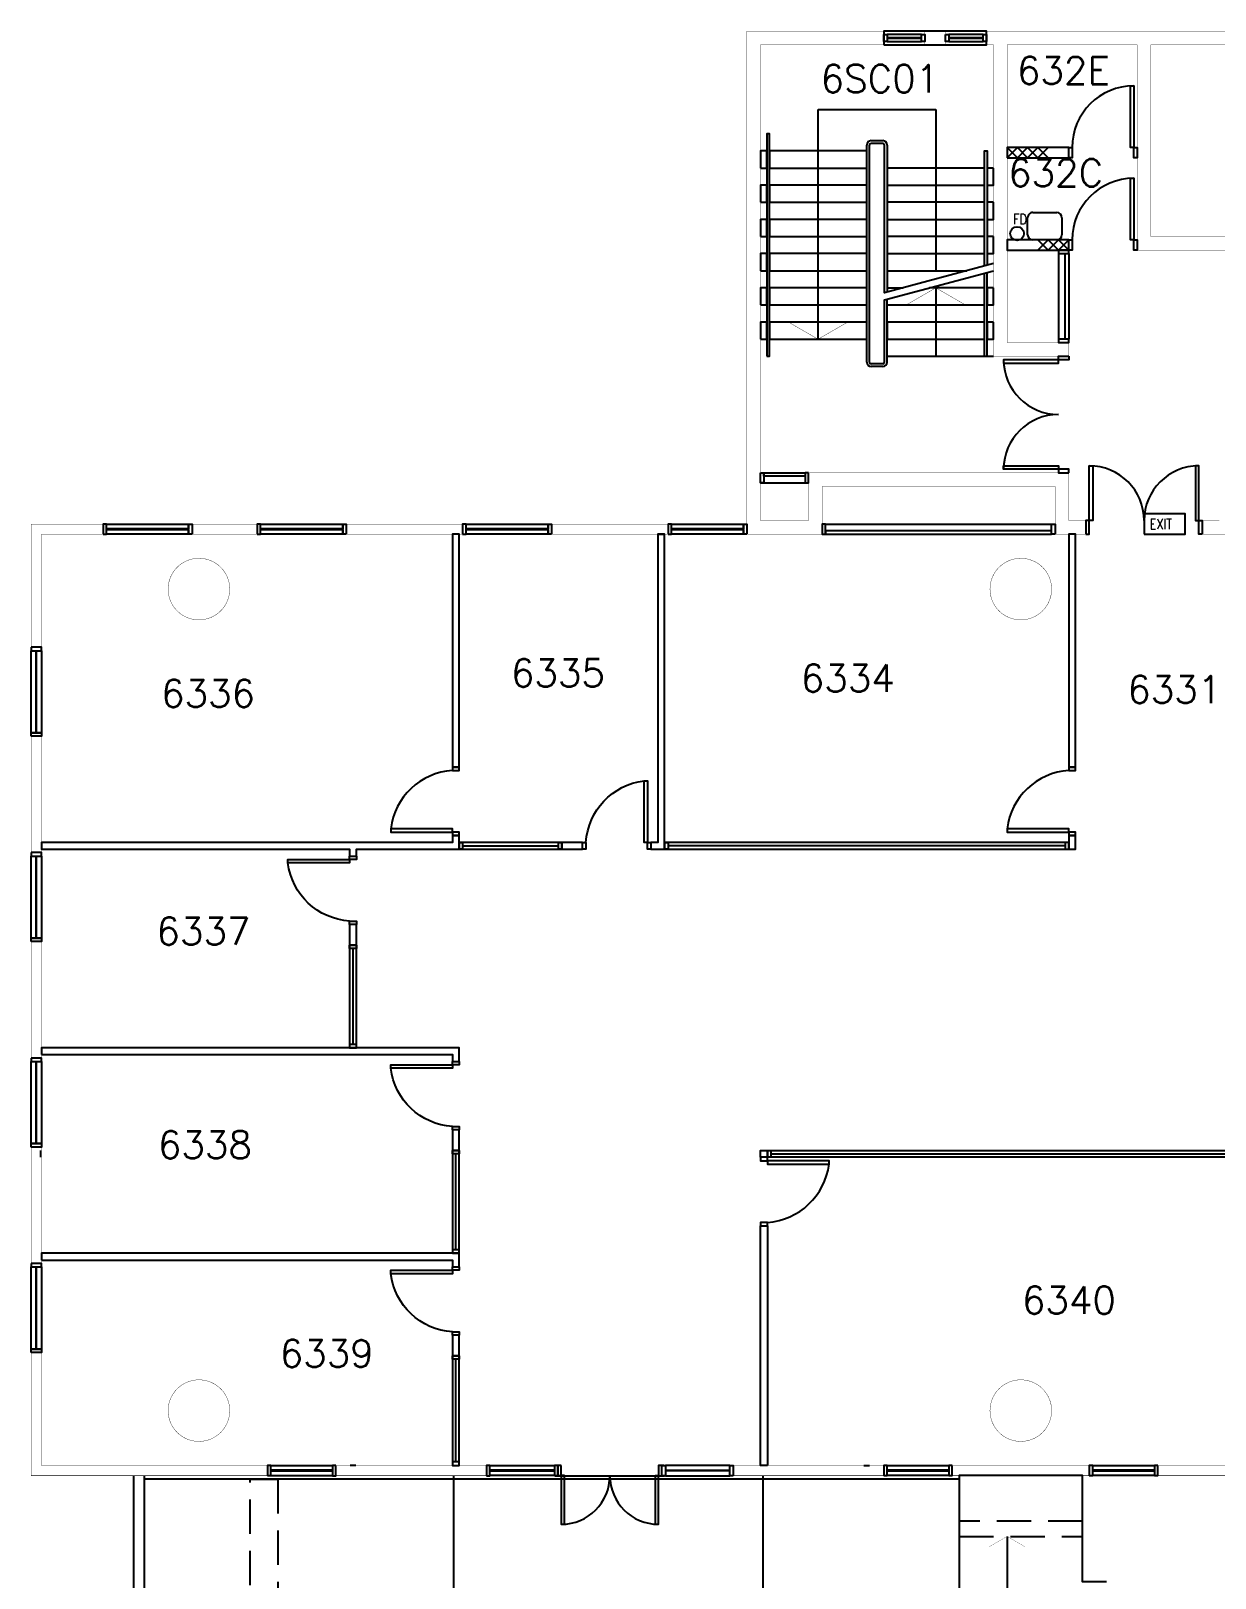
# Model space of a CAD drawing. Header units: millimetres. Extents: x -68474 to 336700, y -113450 to 53663.
# Drawn here: x -32452 to -15164, y 16354 to 38953 of the extents above; entities that cross this region are included whole.
import ezdxf

# ---------------------------------------------------------------- set-up
doc = ezdxf.new("R2010")
doc.units = ezdxf.units.MM
doc.header["$LTSCALE"] = 1000
doc.linetypes.add('S3148a$0$DASHED', pattern=[0.75, 0.5, -0.25])
for name, color, linetype in [('S3148a$0$05 - IC New Built Wall', 3, 'Continuous'), ('S3148a$0$11', 14, 'Continuous'), ('S3148a$0$17', 1, 'Continuous'), ('S3148a$0$20', 7, 'Continuous'), ('S3148a$0$22', 7, 'Continuous'), ('S3148a$0$23', 7, 'Continuous'), ('S3148a$0$25', 7, 'Continuous'), ('S3148a$0$30', 14, 'Continuous'), ('S3148a$0$45', 7, 'Continuous'), ('S3148a$0$49', 7, 'Continuous'), ('S3148a$0$56', 7, 'Continuous'), ('S3148a$0$6', 7, 'Continuous'), ('S3148a$0$7', 7, 'Continuous'), ('S3148a$0$ROOM-NO', 4, 'Continuous')]:
    doc.layers.add(name, color=color, linetype=linetype)
doc.styles.add('S3148a$0$STANDARD', font='SIMPLEX')

# ---------------------------------------------------------------- blocks, each defined once
blk = doc.blocks.new('S3148a$0$D1700A')
at = {"layer": 'S3148a$0$30', "color": 14, "linetype": 'Continuous'}
for points in [[(0, 0), (0.05, 0), (0.05, 1), (0.1, 1), (0.1, 0.2), (0, 0.2), (0, 0)], [(1.7, 0), (1.65, 0), (1.65, 1), (1.6, 1), (1.6, 0.2), (1.7, 0.2), (1.7, 0)]]:
    blk.add_lwpolyline(points, dxfattribs=at)
for centre, start, end in [((0.05, 0.2), 0, 90), ((1.650003, 0.2), 90, 180)]:
    blk.add_arc(centre, 0.800001, start, end, dxfattribs=at)
blk = doc.blocks.new('S3148a$0$INSINK')
at = {"layer": 'S3148a$0$49', "color": 14, "linetype": 'Continuous'}
for p, q in [((0, 0.075), (0, 0.325)), ((0.075, 0.4), (0.425, 0.4)), ((0.5, 0.325), (0.5, 0.075)), ((0.425, 0), (0.075, 0))]:
    blk.add_line(p, q, dxfattribs=at)
for centre, start, end in [((0.075, 0.325001), 90, 180), ((0.425001, 0.325001), 0, 90), ((0.075, 0.075), 180, 270), ((0.425001, 0.075), 270, 0)]:
    blk.add_arc(centre, 0.075, start, end, dxfattribs=at)
blk = doc.blocks.new('S3148a$0$HAT15')
at = {"layer": 'S3148a$0$22', "color": 14, "linetype": 'Continuous'}
for p, q in [((0, 0), (0.15, 0.15)), ((0, 0.15), (0.15, 0))]:
    blk.add_line(p, q, dxfattribs=at)
blk = doc.blocks.new('S3148a$0$D1700B')
at = {"layer": 'S3148a$0$30', "color": 14, "linetype": 'Continuous'}
for points in [[(0, 0), (0.05, 0), (0.05, 0.95), (0.1, 0.95), (0.1, 0.15), (0, 0.15), (0, 0)], [(1.7, 0), (1.65, 0), (1.65, 0.95), (1.6, 0.95), (1.6, 0.15), (1.7, 0.15), (1.7, 0)]]:
    blk.add_lwpolyline(points, dxfattribs=at)
for centre, start, end in [((0.05, 0.15), 0, 90), ((1.650003, 0.15), 90, 180)]:
    blk.add_arc(centre, 0.800001, start, end, dxfattribs=at)
blk = doc.blocks.new('S3148a$0$EXIT')
at = {"layer": 'S3148a$0$56', "color": 1, "linetype": 'Continuous'}
blk.add_lwpolyline([(0, 0), (0.6, 0), (0.6, 0.3), (0, 0.3)], close=True, dxfattribs=at)
at = {"layer": 'S3148a$0$56', "color": 1, "linetype": 'Continuous', "style": 'S3148a$0$STANDARD', "width": 0.8}
blk.add_text('EXIT', height=0.15, dxfattribs=at).set_placement((0.0816, 0.0747))
blk = doc.blocks.new('S3148a$0$ARROW')
at = {"layer": 'S3148a$0$7', "color": 3, "linetype": 'Continuous', "const_width": 0.005}
blk.add_lwpolyline([(-0.433, 0.25), (0, 0), (0.433, 0.25)], dxfattribs=at)

msp = doc.modelspace()

# ---------------------------------------------------------------- linework, layer by layer
at = {"layer": 'S3148a$0$05 - IC New Built Wall', "color": 1, "ltscale": 700}
for points in [[(-26199.9, 27000.1), (-24699.9, 27000.1), (-24699.9, 27100.1), (-26199.9, 27100.1), (-26199.9, 27000.1)], [(-26199.9, 27000.1), (-26199.9, 27100.1), (-26149.9, 27100.1), (-26149.9, 27000.1), (-26199.9, 27000.1)], [(-26149.9, 27050.1), (-24749.9, 27050.1)], [(-24749.9, 27000.1), (-24749.9, 27100.1), (-24699.9, 27100.1), (-24699.9, 27000.1), (-24749.9, 27000.1)], [(-17299.9, 27100.1), (-23199.9, 27100.1), (-23199.9, 27000.1), (-17299.9, 27000.1), (-17299.9, 27100.1)], [(-23199.9, 27000.1), (-23199.9, 27100.1), (-23149.9, 27100.1), (-23149.9, 27000.1), (-23199.9, 27000.1)], [(-17349.9, 27050.1), (-23149.9, 27050.1)], [(-17299.9, 27000.1), (-17299.9, 27100.1), (-17349.9, 27100.1), (-17349.9, 27000.1), (-17299.9, 27000.1)], [(-27699.9, 24100.1), (-27699.9, 25600.1), (-27799.9, 25600.1), (-27799.9, 24100.1), (-27699.9, 24100.1)], [(-27799.9, 25600.1), (-27699.9, 25600.1), (-27699.9, 25550.1), (-27799.9, 25550.1), (-27799.9, 25600.1)], [(-27749.9, 24150.1), (-27749.9, 25550.1)], [(-27799.9, 24100.1), (-27699.9, 24100.1), (-27699.9, 24150.1), (-27799.9, 24150.1), (-27799.9, 24100.1)], [(-26199.9, 21100.1), (-26199.9, 22600.1), (-26299.9, 22600.1), (-26299.9, 21100.1), (-26199.9, 21100.1)], [(-26299.9, 22600.1), (-26199.9, 22600.1), (-26199.9, 22550.1), (-26299.9, 22550.1), (-26299.9, 22600.1)], [(-21699.9, 22600.1), (-14599.9, 22600.1), (-14599.9, 22500.1), (-21699.9, 22500.1), (-21699.9, 22600.1)], [(-21699.9, 22500.1), (-21699.9, 22600.1), (-21649.9, 22600.1), (-21649.9, 22500.1), (-21699.9, 22500.1)], [(-26249.9, 21150.1), (-26249.9, 22550.1)], [(-21649.9, 22550.1), (-14649.9, 22550.1)], [(-26299.9, 21100.1), (-26199.9, 21100.1), (-26199.9, 21150.1), (-26299.9, 21150.1), (-26299.9, 21100.1)], [(-26199.9, 18000.1), (-26199.9, 19600.1), (-26299.9, 19600.1), (-26299.9, 18000.1), (-26199.9, 18000.1)], [(-26299.9, 19600.1), (-26199.9, 19600.1), (-26199.9, 19550.1), (-26299.9, 19550.1), (-26299.9, 19600.1)], [(-26249.9, 18050.1), (-26249.9, 19550.1)], [(-26299.9, 18000.1), (-26199.9, 18000.1), (-26199.9, 18050.1), (-26299.9, 18050.1), (-26299.9, 18000.1)]]:
    msp.add_lwpolyline(points, dxfattribs=at)
at = {"layer": 'S3148a$0$11', "linetype": 'Continuous', "const_width": 5}
for points in [[(-20000.1, 38750.1), (-20000, 38950.1), (-22000.1, 38950.1), (-22000.1, 31600.1), (-20900.1, 31600.1), (-20900.1, 32300.1), (-19900.1, 32300.1), (-19700.1, 32300.1), (-17500.1, 32300.1), (-17500.1, 31600.1), (-17050.1, 31600.1), (-17050.1, 31800.1), (-17300.1, 31800.1), (-17300.1, 32500.1), (-21100.1, 32500.1), (-21100.1, 31800.1), (-21800.1, 31800.1), (-21800.1, 38750.1)], [(-19400.1, 38750.1), (-19100.1, 38750.1), (-19100.1, 38950.1), (-19400.1, 38950.1)], [(-16100.1, 35950.1), (-14400.1, 35950.1), (-14400.1, 38750.1), (-16100.1, 38750.1)]]:
    msp.add_lwpolyline(points, close=True, dxfattribs=at)
for points in [[(-14200.1, 35750.1), (-16300.1, 35750.1), (-16300.1, 38750.1), (-18200.1, 38750.1), (-18200.1, 34400.1), (-17300.1, 34400.1), (-17300.1, 34200.1), (-18400.1, 34200.1), (-18400.1, 38750.1), (-18500, 38750.1), (-18500, 38950.1), (-9500.1, 38950.1)], [(-14900.1, 31600.1), (-15350.1, 31600.1), (-15350.1, 31800.1), (-15100.1, 31800.1)]]:
    msp.add_lwpolyline(points, dxfattribs=at)
at = {"layer": 'S3148a$0$11', "linetype": 'Continuous'}
for points in [[(-18200.1, 37100.1), (-17300.1, 37100.1), (-17300.1, 37250.1), (-18200.1, 37250.1)], [(-17300.1, 35900.1), (-18200.1, 35900.1), (-18200.1, 35750.1), (-17300.1, 35750.1)]]:
    msp.add_lwpolyline(points, close=True, dxfattribs=at)
at = {"layer": 'S3148a$0$17', "linetype": 'Continuous'}
for p, q in [((-23299.9, 31600.1), (-23199.9, 31600.1)), ((-32309.9, 22500.1), (-32309.9, 22600.1)), ((-27709.9, 18000.1), (-27789.9, 18000.1)), ((-23209.9, 17999.9), (-23289.9, 17999.9)), ((-20289.9, 18000.1), (-20209.9, 18000.1))]:
    msp.add_line(p, q, dxfattribs=at)
at = {"layer": 'S3148a$0$17'}
for points in [[(-26299.9, 28200.1), (-26199.9, 28200.1), (-26199.9, 31600.1), (-26299.9, 31600.1)], [(-23199.9, 27000.1), (-23199.9, 31600.1), (-23299.9, 31600.1), (-23299.9, 27100.1), (-23399.9, 27100.1), (-23399.9, 27000.1)], [(-17199.9, 28200.1), (-17199.9, 31600.1), (-17299.9, 31600.1), (-17299.9, 28200.1)], [(-26199.9, 27200.1), (-26299.9, 27200.1), (-26299.9, 27100.1), (-32299.9, 27100.1), (-32299.9, 27000.1), (-27799.9, 27000.1), (-27799.9, 26900.1), (-27699.9, 26900.1), (-27699.9, 27000.1), (-26199.9, 27000.1)], [(-17299.9, 27000.1), (-17199.9, 27000.1), (-17199.9, 27200.1), (-17299.9, 27200.1)], [(-24699.9, 27100.1), (-24699.9, 27000.1), (-24399.9, 27000.1), (-24399.9, 27100.1)], [(-27799.9, 25600.1), (-27699.9, 25600.1), (-27699.9, 25900.1), (-27799.9, 25900.1)], [(-26299.9, 22600.1), (-26199.9, 22600.1), (-26199.9, 22900.1), (-26299.9, 22900.1)], [(-26299.9, 19600.1), (-26199.9, 19600.1), (-26199.9, 19900.1), (-26299.9, 19900.1)]]:
    msp.add_lwpolyline(points, close=True, dxfattribs=at)
for points in [[(-26299.9, 28150.1), (-26199.9, 28150.1), (-26199.9, 28200.1), (-26299.9, 28200.1), (-26299.9, 28150.1, 0.3590449), (-27199.9, 27300.1), (-27199.9, 27250.1), (-26299.9, 27250.1), (-26299.9, 27200.1), (-26199.9, 27200.1), (-26199.9, 27250.1), (-26299.9, 27250.1), (-26299.9, 27300.1), (-27199.9, 27300.1)], [(-17299.9, 28150.1), (-17199.9, 28150.1), (-17199.9, 28200.1), (-17299.9, 28200.1), (-17299.9, 28150.1, 0.3590449), (-18199.9, 27300.1), (-18199.9, 27250.1), (-17299.9, 27250.1), (-17299.9, 27200.1), (-17199.9, 27200.1), (-17199.9, 27250.1), (-17299.9, 27250.1), (-17299.9, 27300.1), (-18199.9, 27300.1)], [(-24349.9, 27100.1), (-24349.9, 27000.1), (-24399.9, 27000.1), (-24399.9, 27100.1), (-24349.9, 27100.1, -0.3590449), (-23499.9, 28000.1), (-23449.9, 28000.1), (-23449.9, 27100.1), (-23399.9, 27100.1), (-23399.9, 27000.1), (-23449.9, 27000.1), (-23449.9, 27100.1), (-23499.9, 27100.1), (-23499.9, 28000.1)], [(-27799.9, 25950.1), (-27699.9, 25950.1), (-27699.9, 25900.1), (-27799.9, 25900.1), (-27799.9, 25950.1, -0.3590449), (-28699.9, 26800.1), (-28699.9, 26850.1), (-27799.9, 26850.1), (-27799.9, 26900.1), (-27699.9, 26900.1), (-27699.9, 26850.1), (-27799.9, 26850.1), (-27799.9, 26800.1), (-28699.9, 26800.1)], [(-26299.9, 22950.1), (-26199.9, 22950.1), (-26199.9, 22900.1), (-26299.9, 22900.1), (-26299.9, 22950.1, -0.3590449), (-27199.9, 23800.1), (-27199.9, 23850.1), (-26299.9, 23850.1), (-26299.9, 23900.1), (-26199.9, 23900.1), (-26199.9, 23850.1), (-26299.9, 23850.1), (-26299.9, 23800.1), (-27199.9, 23800.1)], [(-21699.9, 21550.1), (-21799.9, 21550.1), (-21799.9, 21500.1), (-21699.9, 21500.1), (-21699.9, 21550.1, 0.3590449), (-20799.9, 22400.1), (-20799.9, 22450.1), (-21699.9, 22450.1), (-21699.9, 22500.1), (-21799.9, 22500.1), (-21799.9, 22450.1), (-21699.9, 22450.1), (-21699.9, 22400.1), (-20799.9, 22400.1)], [(-26299.9, 19950.1), (-26199.9, 19950.1), (-26199.9, 19900.1), (-26299.9, 19900.1), (-26299.9, 19950.1, -0.3590449), (-27199.9, 20800.1), (-27199.9, 20850.1), (-26299.9, 20850.1), (-26299.9, 20900.1), (-26199.9, 20900.1), (-26199.9, 20850.1), (-26299.9, 20850.1), (-26299.9, 20800.1), (-27199.9, 20800.1)]]:
    msp.add_lwpolyline(points, format="xyb", dxfattribs=at)
for points in [[(-32299.9, 24000.1), (-26299.9, 24000.1), (-26299.9, 23900.1), (-26199.9, 23900.1), (-26199.9, 24100.1), (-32299.9, 24100.1), (-32299.9, 24000.1)], [(-21699.9, 22500.1), (-21799.9, 22500.1), (-21799.9, 22600.1), (-21699.9, 22600.1), (-21699.9, 22500.1)], [(-21699.9, 18000.1), (-21799.9, 18000.1), (-21799.9, 21500.1), (-21699.9, 21500.1), (-21699.9, 18000.1)], [(-32299.9, 21000.1), (-26299.9, 21000.1), (-26299.9, 20900.1), (-26199.9, 20900.1), (-26199.9, 21100.1), (-32299.9, 21100.1), (-32299.9, 21000.1)]]:
    msp.add_lwpolyline(points, dxfattribs=at)
at = {"layer": 'S3148a$0$20', "linetype": 'Continuous', "const_width": 5}
for points in [[(-31399.8, 31750.1), (-32449.9, 31750.1), (-32449.9, 29950), (-32299.9, 29950), (-32299.9, 31600.1), (-31399.8, 31600.1)], [(-29149.8, 31750.1), (-30099.8, 31750.1), (-30099.8, 31600.1), (-29149.8, 31600.1)], [(-26149.8, 31750.1), (-27849.8, 31750.1), (-27849.8, 31600.1), (-26149.8, 31600.1)], [(-23149.8, 31750.1), (-24849.8, 31750.1), (-24849.8, 31600.1), (-23149.8, 31600.1)], [(-32299.9, 26950), (-32299.9, 28650), (-32449.9, 28650), (-32449.9, 26950)], [(-32299.9, 23950), (-32299.9, 25650), (-32449.9, 25650), (-32449.9, 23950)], [(-32299.9, 20950), (-32299.9, 22650), (-32449.9, 22650), (-32449.9, 20950)], [(-32449.9, 19650), (-32299.9, 19650), (-32299.9, 18000), (-28999.6, 18000.1), (-28999.6, 17850), (-32449.9, 17850)], [(-27999.7, 18000), (-25799.7, 18000), (-25799.7, 17850), (-27999.7, 17850)], [(-19999.9, 18000), (-22199.9, 18000), (-22199.9, 17850), (-19999.9, 17850)], [(-19000, 17850.1), (-16999.9, 17850.1), (-16999.9, 18000.1), (-19000, 18000.1)], [(-16000, 17850.1), (-13999.9, 17850.1), (-13999.9, 18000.1), (-16000, 18000.1)]]:
    msp.add_lwpolyline(points, close=True, dxfattribs=at)
at = {"layer": 'S3148a$0$23', "linetype": 'Continuous'}
for p, q in [((-30949.9, -18249.9), (-30949.9, 17850.1)), ((-30799.9, 17850.1), (-30799.9, -18249.9))]:
    msp.add_line(p, q, dxfattribs=at)
for points in [[(-20000.1, 38750.1), (-18500, 38750.1), (-18500, 38950.1), (-20000.1, 38950.1)], [(-20000, 38899.8), (-19950, 38899.8), (-19950, 38799.8), (-20000, 38799.8)], [(-19950, 38855.4), (-19450.2, 38855.4), (-19450.2, 38899.8), (-19950, 38899.8)], [(-19450.2, 38899.8), (-19400.2, 38899.8), (-19400.2, 38799.8), (-19450.2, 38799.8)], [(-19100, 38899.8), (-19050, 38899.8), (-19050, 38799.8), (-19100, 38799.8)], [(-19050, 38855.4), (-18550.2, 38855.4), (-18550.2, 38899.8), (-19050, 38899.8)], [(-18550.2, 38899.8), (-18500.2, 38899.8), (-18500.2, 38799.8), (-18550.2, 38799.8)], [(-19950, 38799.8), (-19450.2, 38799.8), (-19450.2, 38844.2), (-19950, 38844.2)], [(-19050, 38799.8), (-18550.2, 38799.8), (-18550.2, 38844.2), (-19050, 38844.2)], [(-31399.8, 31600.1), (-31349.8, 31600.1), (-31349.8, 31750.1), (-31399.8, 31750.1)], [(-30149.8, 31680.1), (-31349.8, 31680.1), (-31349.8, 31750.1), (-30149.8, 31750.1)], [(-30149.8, 31600.1), (-31349.8, 31600.1), (-31349.8, 31670.1), (-30149.8, 31670.1)], [(-30099.8, 31600.1), (-30149.8, 31600.1), (-30149.8, 31750.1), (-30099.8, 31750.1)], [(-29149.8, 31600.1), (-29099.8, 31600.1), (-29099.8, 31750.1), (-29149.8, 31750.1)], [(-27899.8, 31680.1), (-29099.8, 31680.1), (-29099.8, 31750.1), (-27899.8, 31750.1)], [(-27899.8, 31600.1), (-29099.8, 31600.1), (-29099.8, 31670.1), (-27899.8, 31670.1)], [(-27849.8, 31600.1), (-27899.8, 31600.1), (-27899.8, 31750.1), (-27849.8, 31750.1)], [(-26149.8, 31600.1), (-26099.8, 31600.1), (-26099.8, 31750.1), (-26149.8, 31750.1)], [(-24899.8, 31680.1), (-26099.8, 31680.1), (-26099.8, 31750.1), (-24899.8, 31750.1)], [(-24899.8, 31600.1), (-26099.8, 31600.1), (-26099.8, 31670.1), (-24899.8, 31670.1)], [(-24849.8, 31600.1), (-24899.8, 31600.1), (-24899.8, 31750.1), (-24849.8, 31750.1)], [(-23149.8, 31600.1), (-23099.8, 31600.1), (-23099.8, 31750.1), (-23149.8, 31750.1)], [(-22049.8, 31680.1), (-23099.8, 31680.1), (-23099.8, 31750.1), (-22049.8, 31750.1)], [(-22049.8, 31600.1), (-23099.8, 31600.1), (-23099.8, 31670.1), (-22049.8, 31670.1)], [(-21999.8, 31600.1), (-22049.8, 31600.1), (-22049.8, 31750.1), (-21999.8, 31750.1)], [(-32449.9, 29950), (-32449.9, 29900), (-32299.9, 29900), (-32299.9, 29950)], [(-32449.9, 28700), (-32449.9, 29900), (-32379.9, 29900), (-32379.9, 28700)], [(-32369.9, 28700), (-32369.9, 29900), (-32299.9, 29900), (-32299.9, 28700)], [(-32449.9, 28650), (-32449.9, 28700), (-32299.9, 28700), (-32299.9, 28650)], [(-32449.9, 26950), (-32449.9, 26900), (-32299.9, 26900), (-32299.9, 26950)], [(-32449.9, 25700), (-32449.9, 26900), (-32379.9, 26900), (-32379.9, 25700)], [(-32369.9, 25700), (-32369.9, 26900), (-32299.9, 26900), (-32299.9, 25700)], [(-32449.9, 25650), (-32449.9, 25700), (-32299.9, 25700), (-32299.9, 25650)], [(-32449.9, 23950), (-32449.9, 23900), (-32299.9, 23900), (-32299.9, 23950)], [(-32449.9, 22700), (-32449.9, 23900), (-32379.9, 23900), (-32379.9, 22700)], [(-32369.9, 22700), (-32369.9, 23900), (-32299.9, 23900), (-32299.9, 22700)], [(-32449.9, 22650), (-32449.9, 22700), (-32299.9, 22700), (-32299.9, 22650)], [(-32449.9, 20950), (-32449.9, 20900), (-32299.9, 20900), (-32299.9, 20950)], [(-32449.9, 19700), (-32449.9, 20900), (-32379.9, 20900), (-32379.9, 19700)], [(-32369.9, 19700), (-32369.9, 20900), (-32299.9, 20900), (-32299.9, 19700)], [(-32449.9, 19650), (-32449.9, 19700), (-32299.9, 19700), (-32299.9, 19650)], [(-28999.6, 17850.1), (-28949.6, 17850.1), (-28949.6, 18000.1), (-28999.6, 18000.1)], [(-28049.7, 17929.9), (-28949.6, 17929.9), (-28949.6, 18000), (-28049.7, 18000)], [(-28049.7, 17850), (-28949.6, 17850), (-28949.6, 17920.1), (-28049.7, 17920.1)], [(-27999.7, 18000), (-28049.7, 18000), (-28049.7, 17850), (-27999.7, 17850)], [(-25800.1, 17850), (-25750.1, 17850), (-25750.1, 18000), (-25800.1, 18000)], [(-24809.8, 17929.8), (-25750.1, 17929.8), (-25750.1, 18000.1), (-24809.8, 18000.1)], [(-24809.8, 17850.1), (-25750.1, 17850.1), (-25750.1, 17920), (-24809.8, 17920)], [(-24809.8, 17850.1), (-24759.8, 17850.1), (-24759.8, 18000.1), (-24809.8, 18000.1)], [(-23189.8, 17850), (-23239.8, 17850), (-23239.8, 18000), (-23189.8, 18000)], [(-23189.8, 17929.8), (-22249.9, 17929.8), (-22249.9, 18000), (-23189.8, 18000)], [(-23189.8, 17850), (-22249.9, 17850), (-22249.9, 17920), (-23189.8, 17920)], [(-22199.9, 17850), (-22249.9, 17850), (-22249.9, 18000), (-22199.9, 18000)], [(-19999.8, 17850.2), (-19949.8, 17850.2), (-19949.8, 18000.2), (-19999.8, 18000.2)], [(-19049.9, 17930), (-19949.8, 17930), (-19949.8, 18000.1), (-19049.9, 18000.1)], [(-19049.9, 17850.1), (-19949.8, 17850.1), (-19949.8, 17920.2), (-19049.9, 17920.2)], [(-18999.9, 18000.1), (-19049.9, 18000.1), (-19049.9, 17850.1), (-18999.9, 17850.1)], [(-16999.8, 17850.2), (-16949.8, 17850.2), (-16949.8, 18000.2), (-16999.8, 18000.2)], [(-16049.9, 17930), (-16949.8, 17930), (-16949.8, 18000.1), (-16049.9, 18000.1)], [(-16049.9, 17850.1), (-16949.8, 17850.1), (-16949.8, 17920.2), (-16049.9, 17920.2)], [(-15999.9, 18000.1), (-16049.9, 18000.1), (-16049.9, 17850.1), (-15999.9, 17850.1)]]:
    msp.add_lwpolyline(points, close=True, dxfattribs=at)
at = {"layer": 'S3148a$0$25', "linetype": 'Continuous'}
for p, q in [((-20960, 34450.1), (-20960.6, 37804.6)), ((-20960.6, 37804.6), (-19240, 37804.6)), ((-19240, 37804.6), (-19240.3, 35450.1)), ((-20185.1, 37350.1), (-20015.1, 37350.1)), ((-20015.1, 37310.1), (-20185.1, 37310.1)), ((-20250.1, 34115.1), (-20250.1, 37285.1)), ((-20210.1, 34115.1), (-20210.1, 37285.1)), ((-19950.1, 37285.1), (-19950.1, 35138.3)), ((-19950.1, 35450.1), (-18786.1, 35450.1)), ((-18530.1, 34200.1), (-18530.1, 35415.3)), ((-18490.1, 34200.1), (-18490.1, 35426)), ((-19950.1, 35200.1), (-19719.2, 35200.1)), ((-19950.1, 34115.1), (-19950.1, 35034.8)), ((-18530.1, 35200.1), (-19333.2, 35200.1)), ((-19240.4, 35200.1), (-19240.5, 34200.1)), ((-19950.1, 34950.1), (-18530.1, 34950.1)), ((-19950.1, 34200.1), (-18400.1, 34200.1)), ((-20015.1, 34090.1), (-20185.1, 34090.1)), ((-20015.1, 34050.1), (-20185.1, 34050.1)), ((-24799.8, 17849.9), (-23199.8, 17849.9)), ((-24709.8, 17849.9), (-23289.8, 17849.9))]:
    msp.add_line(p, q, dxfattribs=at)
for points in [[(-21710.1, 34200.1), (-21670.1, 34200.1), (-21670.1, 37450.1), (-21710.1, 37450.1)], [(-21800.1, 36950.1), (-21710.1, 36950.1), (-21710.1, 37200.1), (-21800.1, 37200.1)], [(-21670.1, 36950.1), (-20250.1, 36950.1), (-20250.1, 37200.1), (-21670.1, 37200.1)], [(-19950.1, 36700.1), (-18530.1, 36700.1), (-18530.1, 36950.1), (-19950.1, 36950.1)], [(-18400.1, 36950.1), (-18490.1, 36950.1), (-18490.1, 36700.1), (-18400.1, 36700.1)], [(-21800.1, 36450.1), (-21710.1, 36450.1), (-21710.1, 36700.1), (-21800.1, 36700.1)], [(-21670.1, 36450.1), (-20250.1, 36450.1), (-20250.1, 36700.1), (-21670.1, 36700.1)], [(-19950.1, 36200.1), (-18530.1, 36200.1), (-18530.1, 36450.1), (-19950.1, 36450.1)], [(-18400.1, 36450.1), (-18490.1, 36450.1), (-18490.1, 36200.1), (-18400.1, 36200.1)], [(-21800.1, 35950.1), (-21710.1, 35950.1), (-21710.1, 36200.1), (-21800.1, 36200.1)], [(-21670.1, 35950.1), (-20250.1, 35950.1), (-20250.1, 36200.1), (-21670.1, 36200.1)], [(-19950.1, 35700.1), (-18530.1, 35700.1), (-18530.1, 35950.1), (-19950.1, 35950.1)], [(-18400.1, 35950.1), (-18490.1, 35950.1), (-18490.1, 35700.1), (-18400.1, 35700.1)], [(-21800.1, 35450.1), (-21710.1, 35450.1), (-21710.1, 35700.1), (-21800.1, 35700.1)], [(-21670.1, 35450.1), (-20250.1, 35450.1), (-20250.1, 35700.1), (-21670.1, 35700.1)], [(-21800.1, 34950.1), (-21710.1, 34950.1), (-21710.1, 35200.1), (-21800.1, 35200.1)], [(-21670.1, 34950.1), (-20250.1, 34950.1), (-20250.1, 35200.1), (-21670.1, 35200.1)], [(-18400.1, 35200.1), (-18490.1, 35200.1), (-18490.1, 34950.1), (-18400.1, 34950.1)], [(-21800.1, 34450.1), (-21710.1, 34450.1), (-21710.1, 34700.1), (-21800.1, 34700.1)], [(-21670.1, 34450.1), (-20250.1, 34450.1), (-20250.1, 34700.1), (-21670.1, 34700.1)], [(-19950.1, 34450.1), (-18530.1, 34450.1), (-18530.1, 34700.1), (-19950.1, 34700.1)], [(-18400.1, 34700.1), (-18490.1, 34700.1), (-18490.1, 34450.1), (-18400.1, 34450.1)]]:
    msp.add_lwpolyline(points, close=True, dxfattribs=at)
for points in [[(-18400.1, 35553.5), (-19990.1, 35127.5), (-19990.1, 37285.1)], [(-18530.1, 35518.7), (-18530.1, 37200.1), (-18490.1, 37200.1), (-18490.1, 35529.4)], [(-19990.1, 34115.1), (-19990.1, 35024.1), (-18400.1, 35450.1)]]:
    msp.add_lwpolyline(points, dxfattribs=at)
at = {"layer": 'S3148a$0$25', "linetype": 'Continuous', "const_width": 5}
for points in [[(-19673.4, 34950.1), (-19240.4, 35200.1), (-18807.4, 34950.1)], [(-21393, 34700.1), (-20960, 34450.1), (-20527, 34700.1)]]:
    msp.add_lwpolyline(points, dxfattribs=at)
at = {"layer": 'S3148a$0$25', "linetype": 'Continuous'}
for centre, radius, start, end in [((-20185.1, 37285.1), 65, 90, 180), ((-20185.1, 37285.1), 25, 90, 180), ((-20015.1, 37285.1), 65, 0, 90), ((-20015.1, 37285.1), 25, 0, 90), ((-20185.1, 34115.1), 65, 180, 270), ((-20185.1, 34115.1), 25, 180, 270), ((-20015.1, 34115.1), 25, 270, 0), ((-20015.1, 34115.1), 65, 270, 0)]:
    msp.add_arc(centre, radius, start, end, dxfattribs=at)
at = {"layer": 'S3148a$0$30', "linetype": 'Continuous'}
for p, q in [((-17450.1, 35700.1), (-17450.1, 34450.1)), ((-21800.1, 32350.1), (-21100.1, 32350.1)), ((-20850.1, 31750.1), (-17500.1, 31750.1))]:
    msp.add_line(p, q, dxfattribs=at)
for points in [[(-16350.1, 37250.1), (-16400.1, 37250.1), (-16400.1, 38150.1), (-16350.1, 38150.1)], [(-17300.1, 37250.1), (-17250.1, 37250.1), (-17250.1, 37100.1), (-17300.1, 37100.1)], [(-16350.1, 37250.1), (-16300.1, 37250.1), (-16300.1, 37100.1), (-16350.1, 37100.1)], [(-16350.1, 35900.1), (-16400.1, 35900.1), (-16400.1, 36800.1), (-16350.1, 36800.1)], [(-17300.1, 35750.1), (-17450.1, 35750.1), (-17450.1, 35700.1), (-17300.1, 35700.1)], [(-17300.1, 35900.1), (-17250.1, 35900.1), (-17250.1, 35750.1), (-17300.1, 35750.1)], [(-16350.1, 35900.1), (-16300.1, 35900.1), (-16300.1, 35750.1), (-16350.1, 35750.1)], [(-17300.1, 34450.1), (-17350.1, 34450.1), (-17350.1, 35700.1), (-17300.1, 35700.1)], [(-17300.1, 34450.1), (-17450.1, 34450.1), (-17450.1, 34400.1), (-17300.1, 34400.1)], [(-21800.1, 32500.1), (-21750.1, 32500.1), (-21750.1, 32350.1), (-21800.1, 32350.1)], [(-21750.1, 32500.1), (-21150.1, 32500.1), (-21150.1, 32450.1), (-21750.1, 32450.1)], [(-21100.1, 32500.1), (-21150.1, 32500.1), (-21150.1, 32350.1), (-21100.1, 32350.1)], [(-20850.1, 31750.1), (-20900.1, 31750.1), (-20900.1, 31600.1), (-20850.1, 31600.1)], [(-20850.1, 31600.1), (-17550.1, 31600.1), (-17550.1, 31650.1), (-20850.1, 31650.1)], [(-17500.1, 31600.1), (-17550.1, 31600.1), (-17550.1, 31750.1), (-17500.1, 31750.1)], [(-24709.8, 18000.1), (-24759.8, 18000.1), (-24759.8, 17850.1), (-24709.8, 17850.1)], [(-23239.8, 18000), (-23289.8, 18000), (-23289.8, 17850), (-23239.8, 17850)], [(-24659.8, 17850.1), (-24709.8, 17850.1), (-24709.8, 17140.1), (-24659.8, 17140.1)], [(-23289.8, 17850), (-23339.8, 17850), (-23339.8, 17140), (-23289.8, 17140)]]:
    msp.add_lwpolyline(points, close=True, dxfattribs=at)
for centre, radius, start, end in [((-16350.1, 37250.1), 900, 90, 180), ((-16350.1, 35900.1), 900, 90, 180), ((-24709.8, 17850.1), 710, 270, 359.98386), ((-23289.8, 17850.1), 710, 180.01614, 270)]:
    msp.add_arc(centre, radius, start, end, dxfattribs=at)
at = {"layer": 'S3148a$0$45', "linetype": 'Continuous'}
msp.add_circle((-18053.7, 35993.3), 100, dxfattribs=at)
at = {"layer": 'S3148a$0$6', "linetype": 'Continuous', "const_width": 5}
for points in [[(-29549.9, 30800.1, 1), (-30449.9, 30800.1, 1)], [(-17549.9, 30800.1, 1), (-18449.9, 30800.1, 1)], [(-29549.9, 18800.1, 1), (-30449.9, 18800.1, 1)], [(-17549.9, 18800.1, 1), (-18449.9, 18800.1, 1)]]:
    msp.add_lwpolyline(points, format="xyb", close=True, dxfattribs=at)
at = {"layer": 'S3148a$0$7', "color": 15, "linetype": 'Continuous'}
for p, q in [((-18899.9, 17799), (-30799.9, 17799)), ((-26283.2, 17850.1), (-26283.2, 7550.1)), ((-21766.5, 17850.1), (-21766.5, 7550.1))]:
    msp.add_line(p, q, dxfattribs=at)
at = {"layer": 'S3148a$0$7', "color": 3, "linetype": 'Continuous'}
msp.add_lwpolyline([(-16749.9, 16300.1), (-17099.9, 16300.1), (-17099.9, 17850.1), (-18899.9, 17850.1), (-18899.9, 7550.1), (-29249.9, 7550.1), (-29249.9, 6050.1), (-18899.9, 6050.1), (-18899.9, -4449.9), (-29249.9, -4449.9), (-29249.9, -5949.9), (-18899.9, -5949.9), (-18899.9, -17949.9), (-17099.9, -17949.9), (-17099.9, -14699.9), (-16749.9, -14699.9)], dxfattribs=at)
at = {"layer": 'S3148a$0$7', "color": 1, "linetype": 'S3148a$0$DASHED'}
msp.add_lwpolyline([(-29249.9, -18249.9), (-29249.9, 17799.1), (-28849.9, 17799.1), (-28849.9, -18249.9)], dxfattribs=at)
msp.add_lwpolyline([(-18899.9, 16962.6), (-17099.9, 16962.6), (-17099.9, 17187.6), (-18899.9, 17187.6)], close=True, dxfattribs=at)
at = {"layer": 'S3148a$0$7', "color": 1, "linetype": 'Continuous'}
msp.add_lwpolyline([(-18199.9, 16962.6), (-18199.9, 16160.7), (-19298, 16160.7)], dxfattribs=at)

# ---------------------------------------------------------------- block references
at = {"xscale": 999.9979999999999, "yscale": 999.9979999999999, "zscale": 1000}
for name, p in [('S3148a$0$HAT15', (-18200.1, 37100.1)), ('S3148a$0$HAT15', (-18050.1, 37100.1)), ('S3148a$0$HAT15', (-17900.1, 37100.1)), ('S3148a$0$HAT15', (-17750.1, 37100.1)), ('S3148a$0$HAT15', (-17750.1, 35750.1)), ('S3148a$0$HAT15', (-17600.1, 35750.1)), ('S3148a$0$HAT15', (-17450.1, 35750.1)), ('S3148a$0$EXIT', (-16200.1, 31600.1))]:
    msp.add_blockref(name, p, dxfattribs=at)
at = {"zscale": 1000, "rotation": 180}
for name, p, xscale, yscale in [('S3148a$0$INSINK', (-17400.1, 36300.1), 999.9979999999999, 999.9979999999999), ('S3148a$0$ARROW', (-18199.9, 16962.6), 600, 600)]:
    msp.add_blockref(name, p, dxfattribs=dict(at, xscale=xscale, yscale=yscale))
at = {"layer": 'S3148a$0$30', "xscale": 999.9979999999999, "yscale": 999.9979999999999, "zscale": 1000, "rotation": 90}
msp.add_blockref('S3148a$0$D1700B', (-17300.1, 32500.1), dxfattribs=at)
at = {"layer": 'S3148a$0$30', "xscale": 999.994, "yscale": 999.994, "zscale": 1000}
msp.add_blockref('S3148a$0$D1700A', (-17050.1, 31600.1), dxfattribs=at)

# ---------------------------------------------------------------- texts
at = {"layer": 'S3148a$0$45', "linetype": 'Continuous', "style": 'S3148a$0$STANDARD', "width": 0.8}
msp.add_text('FD', height=150, dxfattribs=at).set_placement((-18111.9, 36129.6))
at = {"layer": 'S3148a$0$ROOM-NO', "style": 'S3148a$0$STANDARD'}
for s, p in [('6SC01', (-20922.9, 38055.6)), ('632E', (-18056.4, 38173.5)), ('632C', (-18184.8, 36679.8)), ('6335', (-25443.8, 29374.3)), ('6334', (-21212.4, 29297.9)), ('6336', (-30552.5, 29074.9)), ('6331', (-16444.5, 29133.9)), ('6337', (-30620.4, 25602.2)), ('6338', (-30597.9, 22483.3)), ('6340', (-17983.3, 20213.3)), ('6339', (-28820.3, 19433.9))]:
    msp.add_text(s, height=400, dxfattribs=at).set_placement(p)

doc.saveas('drawing.dxf')
